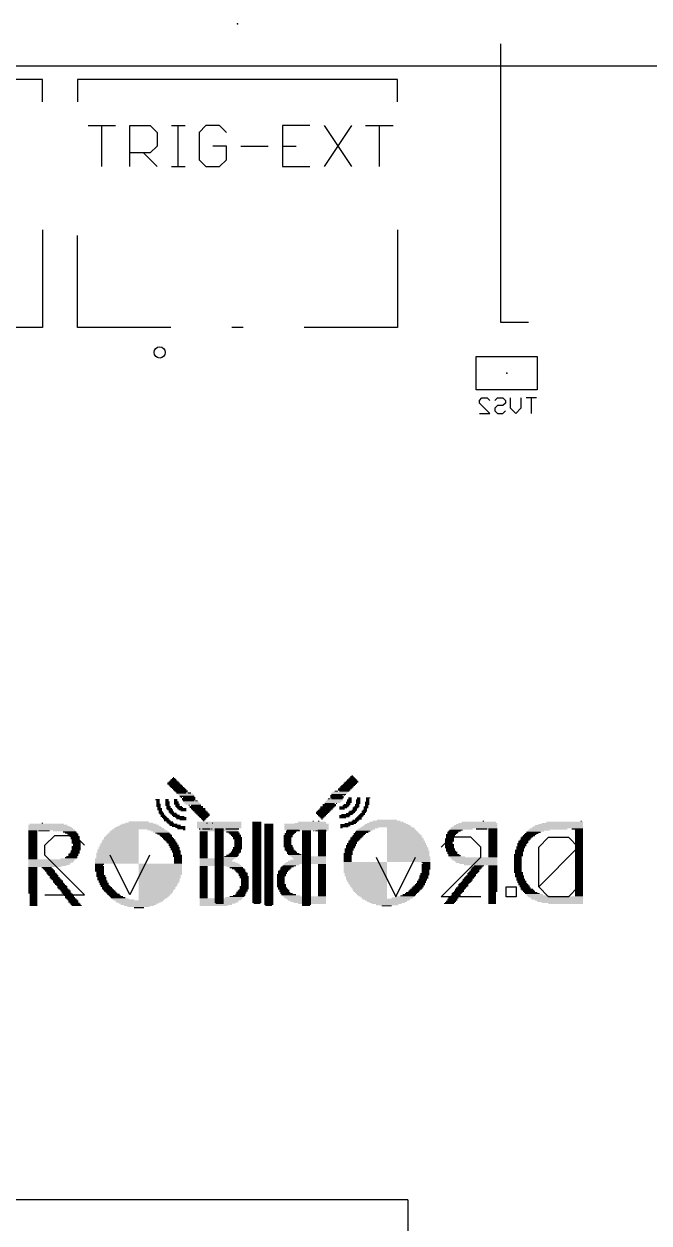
# Model space of a CAD drawing. Extents: x -57.1 to 14, y -1.3 to 47.3.
# Drawn here: x -24.51 to -13.27, y 23.66 to 45.2 of the extents above; entities that cross this region are included whole.
import ezdxf

# ---------------------------------------------------------------- set-up
doc = ezdxf.new("R2010")
doc.units = 0
for name, color, linetype in [('20', 7, 'CONTINUOUS'), ('21', 53, 'CONTINUOUS'), ('22', 53, 'CONTINUOUS'), ('24', 7, 'CONTINUOUS'), ('25', 253, 'CONTINUOUS'), ('26', 253, 'CONTINUOUS')]:
    doc.layers.add(name, color=color, linetype=linetype)

# ---------------------------------------------------------------- blocks, each defined once
blk = doc.blocks.new('RECT')
blk.add_solid([(-0.5, -0.5), (0.5, -0.5), (-0.5, 0.5), (0.5, 0.5)])

msp = doc.modelspace()

# ---------------------------------------------------------------- linework, layer by layer
at = {"layer": '20'}
msp.add_line((-57.15, 44.45), (13.97, 44.45), dxfattribs=at)
at = {"layer": '21'}
for p, q in [((13.96, 44.44), (-57.14, 44.44)), ((-17.61, 24.08), (-33.61, 24.08)), ((-17.61, 24.08), (-17.61, 4.08))]:
    msp.add_line(p, q, dxfattribs=at)
at = {"layer": '22'}
for p, q in [((-15.939, 44.845), (-15.939, 39.845)), ((-24.174, 44.2), (-36.174, 44.2)), ((-24.174, 43.8), (-24.174, 44.2)), ((-17.7934, 44.2), (-23.5434, 44.2)), ((-23.5434, 44.2), (-23.5434, 43.8)), ((-17.7934, 43.8), (-17.7934, 44.2)), ((-24.174, 41.5), (-24.174, 39.75)), ((-23.5434, 39.75), (-23.5434, 41.4)), ((-17.7934, 41.5), (-17.7934, 39.75)), ((-15.939, 39.845), (-15.439, 39.845)), ((-24.174, 39.75), (-28.974, 39.75)), ((-21.8684, 39.75), (-23.5434, 39.75)), ((-20.5684, 39.75), (-20.7684, 39.75)), ((-17.7934, 39.75), (-19.4684, 39.75)), ((-16.38, 38.63), (-16.38, 39.23)), ((-16.38, 39.23), (-15.28, 39.23)), ((-15.28, 39.23), (-15.28, 38.63)), ((-15.28, 38.63), (-16.38, 38.63))]:
    msp.add_line(p, q, dxfattribs=at)
msp.add_circle((-22.0684, 39.3), 0.1, dxfattribs=at)
at = {"layer": '24'}
for p in [(-20.6684, 45.2), (-15.83, 38.93)]:
    msp.add_point(p, dxfattribs=at)
at = {"layer": '25'}
for p, q in [((-23.3549, 43.3753), (-22.8634, 43.3753)), ((-23.1092, 42.6381), (-23.1092, 43.3753)), ((-22.6065, 42.6381), (-22.6065, 43.3753)), ((-22.6065, 43.3753), (-22.2379, 43.3753)), ((-22.2379, 43.3753), (-22.115, 43.2525)), ((-21.8581, 43.3753), (-21.6123, 43.3753)), ((-21.7352, 42.6381), (-21.7352, 43.3753)), ((-21.2363, 43.3753), (-21.3591, 43.2525)), ((-20.9905, 43.3753), (-21.2363, 43.3753)), ((-20.8676, 43.2525), (-20.9905, 43.3753)), ((-19.3708, 43.3753), (-19.8623, 43.3753)), ((-19.8623, 43.3753), (-19.8623, 42.6381)), ((-19.1139, 43.3753), (-18.6224, 42.6381)), ((-18.6224, 43.3753), (-19.1139, 42.6381)), ((-18.3655, 43.3753), (-17.874, 43.3753)), ((-18.1197, 42.6381), (-18.1197, 43.3753)), ((-22.115, 43.2525), (-22.115, 43.0067)), ((-21.3591, 43.2525), (-21.3591, 42.761)), ((-22.2379, 42.8838), (-22.6065, 42.8838)), ((-22.3607, 42.8838), (-22.115, 42.6381)), ((-22.115, 43.0067), (-22.2379, 42.8838)), ((-20.8676, 43.0067), (-21.1134, 43.0067)), ((-20.8676, 42.761), (-20.8676, 43.0067)), ((-20.6107, 43.0067), (-20.1192, 43.0067)), ((-19.8623, 43.0067), (-19.6166, 43.0067)), ((-21.3591, 42.761), (-21.2363, 42.6381)), ((-20.9905, 42.6381), (-20.8676, 42.761)), ((-21.8581, 42.6381), (-21.6123, 42.6381)), ((-21.2363, 42.6381), (-20.9905, 42.6381)), ((-19.8623, 42.6381), (-19.3708, 42.6381)), ((-16.8317, 30.5913), (-17.0096, 30.4134)), ((-16.4758, 30.5913), (-16.8317, 30.5913)), ((-16.2978, 30.4134), (-16.4758, 30.5913)), ((-15.2555, 30.4134), (-15.0776, 30.5913)), ((-15.0776, 30.5913), (-14.7217, 30.5913)), ((-14.7217, 30.5913), (-14.5437, 30.4134)), ((-16.2978, 30.2354), (-16.2978, 30.4134)), ((-15.2555, 29.7016), (-15.2555, 30.4134)), ((-15.2555, 29.7016), (-14.5437, 30.4134)), ((-14.5437, 30.4134), (-14.5437, 29.7016)), ((-18.179, 30.2354), (-17.8231, 29.5236)), ((-17.8231, 29.5236), (-17.4672, 30.2354)), ((-17.0096, 29.5236), (-16.2978, 30.2354)), ((-16.2978, 29.5236), (-17.0096, 29.5236)), ((-15.8402, 29.5236), (-15.8402, 29.7016)), ((-15.8402, 29.7016), (-15.6623, 29.7016)), ((-15.6623, 29.5236), (-15.8402, 29.5236)), ((-15.6623, 29.7016), (-15.6623, 29.5236)), ((-15.0776, 29.5236), (-15.2555, 29.7016)), ((-14.7217, 29.5236), (-15.0776, 29.5236)), ((-14.5437, 29.7016), (-14.7217, 29.5236))]:
    msp.add_line(p, q, dxfattribs=at)
at = {"layer": '26'}
for p, q in [((-16.3215, 38.4379), (-16.2749, 38.4845)), ((-16.3215, 38.3913), (-16.3215, 38.4379)), ((-16.135, 38.2049), (-16.3215, 38.3913)), ((-16.2749, 38.4845), (-16.1816, 38.4845)), ((-16.1816, 38.4845), (-16.135, 38.4379)), ((-16.0408, 38.4379), (-15.9942, 38.4845)), ((-15.9942, 38.3447), (-16.0408, 38.2981)), ((-15.9942, 38.4845), (-15.901, 38.4845)), ((-15.901, 38.3447), (-15.9942, 38.3447)), ((-15.901, 38.4845), (-15.8544, 38.4379)), ((-15.8544, 38.3913), (-15.901, 38.3447)), ((-15.8544, 38.4379), (-15.8544, 38.3913)), ((-15.7602, 38.2981), (-15.7602, 38.4845)), ((-15.5737, 38.4845), (-15.5737, 38.2981)), ((-15.2931, 38.4845), (-15.4795, 38.4845)), ((-15.3863, 38.2049), (-15.3863, 38.4845)), ((-16.3215, 38.2049), (-16.135, 38.2049)), ((-16.0408, 38.2981), (-16.0408, 38.2515)), ((-16.0408, 38.2515), (-15.9942, 38.2049)), ((-15.9942, 38.2049), (-15.901, 38.2049)), ((-15.901, 38.2049), (-15.8544, 38.2515)), ((-15.6669, 38.2049), (-15.7602, 38.2981)), ((-15.5737, 38.2981), (-15.6669, 38.2049)), ((-24.1302, 30.4474), (-23.9522, 30.6253)), ((-23.9522, 30.6253), (-23.5963, 30.6253)), ((-23.5963, 30.6253), (-23.4184, 30.4474)), ((-24.1302, 30.2694), (-24.1302, 30.4474)), ((-23.4184, 29.5576), (-24.1302, 30.2694)), ((-22.6049, 29.5576), (-22.9608, 30.2694)), ((-22.249, 30.2694), (-22.6049, 29.5576)), ((-24.1302, 29.5576), (-23.4184, 29.5576))]:
    msp.add_line(p, q, dxfattribs=at)

# ---------------------------------------------------------------- block references
at = {"layer": '25', "yscale": 0.02}
for p, xscale in [((-21.818, 31.666), 0.02), ((-21.818, 31.566), 0.22), ((-21.808, 31.546), 0.24), ((-21.818, 31.586), 0.18), ((-21.788, 31.526), 0.24), ((-21.818, 31.606), 0.14), ((-21.768, 31.506), 0.24), ((-21.818, 31.626), 0.1), ((-21.748, 31.486), 0.24), ((-21.818, 31.646), 0.06), ((-21.728, 31.466), 0.24), ((-21.708, 31.446), 0.24), ((-22.108, 31.266), 0.08), ((-22.098, 31.246), 0.06), ((-22.098, 31.226), 0.06), ((-21.938, 31.266), 0.06), ((-21.938, 31.246), 0.06), ((-21.928, 31.226), 0.08), ((-21.688, 31.426), 0.24), ((-21.778, 31.266), 0.06), ((-21.778, 31.246), 0.06), ((-21.768, 31.226), 0.08), ((-21.678, 31.406), 0.22), ((-21.678, 31.386), 0.18), ((-21.608, 31.366), 0.28), ((-21.588, 31.346), 0.28), ((-21.578, 31.326), 0.26), ((-21.678, 31.306), 0.02), ((-21.548, 31.286), 0.24), ((-21.548, 31.266), 0.24), ((-21.538, 31.306), 0.22), ((-21.548, 31.246), 0.2), ((-21.508, 31.226), 0.28), ((-21.538, 31.386), 0.06), ((-21.408, 31.246), 0.04), ((-22.098, 31.206), 0.06), ((-22.088, 31.186), 0.08), ((-22.088, 31.166), 0.08), ((-22.088, 31.146), 0.08), ((-22.078, 31.126), 0.06), ((-22.068, 31.106), 0.08), ((-22.068, 31.086), 0.08), ((-22.058, 31.066), 0.06), ((-22.048, 31.046), 0.08), ((-22.038, 31.026), 0.1), ((-22.028, 31.006), 0.08), ((-21.928, 31.206), 0.08), ((-21.928, 31.186), 0.08), ((-21.928, 31.166), 0.08), ((-21.908, 31.146), 0.08), ((-21.908, 31.126), 0.08), ((-21.898, 31.106), 0.1), ((-21.878, 31.086), 0.1), ((-21.868, 31.066), 0.08), ((-21.858, 31.046), 0.1), ((-21.828, 31.026), 0.12), ((-21.808, 31.006), 0.12), ((-21.768, 31.206), 0.08), ((-21.758, 31.186), 0.1), ((-21.748, 31.166), 0.08), ((-21.728, 31.146), 0.12), ((-21.708, 31.126), 0.12), ((-21.668, 31.106), 0.16), ((-21.658, 31.086), 0.14), ((-21.638, 31.066), 0.1), ((-21.488, 31.206), 0.28), ((-21.468, 31.186), 0.28), ((-21.538, 31.166), 0.02), ((-21.408, 31.146), 0.24), ((-21.408, 31.126), 0.24), ((-21.418, 31.166), 0.18), ((-21.378, 31.106), 0.26), ((-21.368, 31.086), 0.24), ((-21.348, 31.066), 0.24), ((-21.328, 31.046), 0.24), ((-21.308, 31.026), 0.24), ((-21.288, 31.006), 0.24), ((-24.078, 30.806), 0.7), ((-24.098, 30.826), 0.62), ((-24.178, 30.846), 0.02), ((-22.438, 30.806), 0.7), ((-22.438, 30.826), 0.62), ((-22.438, 30.846), 0.5), ((-22.448, 30.866), 0.36), ((-22.008, 30.986), 0.08), ((-21.998, 30.966), 0.1), ((-21.978, 30.946), 0.1), ((-21.958, 30.926), 0.1), ((-21.938, 30.906), 0.1), ((-21.928, 30.886), 0.12), ((-21.888, 30.866), 0.12), ((-21.868, 30.846), 0.12), ((-21.828, 30.826), 0.16), ((-21.788, 30.806), 0.2), ((-21.778, 30.986), 0.14), ((-21.728, 30.966), 0.2), ((-21.688, 30.946), 0.2), ((-21.678, 30.926), 0.18), ((-21.648, 30.906), 0.12), ((-21.278, 30.986), 0.22), ((-21.278, 30.966), 0.18), ((-21.278, 30.946), 0.14), ((-21.098, 30.826), 0.5), ((-21.068, 30.806), 0.56), ((-21.278, 30.926), 0.1), ((-21.278, 30.906), 0.06), ((-21.278, 30.886), 0.02), ((-21.218, 30.846), 0.02), ((-21.118, 30.846), 0.02), ((-20.108, 30.826), 0.16), ((-20.108, 30.806), 0.16), ((-19.428, 30.826), 0.8), ((-19.428, 30.806), 0.8), ((-24.058, 30.786), 0.74), ((-24.038, 30.766), 0.78), ((-24.028, 30.746), 0.8), ((-24.008, 30.726), 0.84), ((-24.348, 30.706), 0.16), ((-24.348, 30.686), 0.16), ((-24.348, 30.666), 0.16), ((-24.348, 30.646), 0.16), ((-24.348, 30.626), 0.16), ((-24.348, 30.606), 0.16), ((-24.348, 30.586), 0.16), ((-24.148, 30.706), 0.2), ((-23.788, 30.706), 0.4), ((-23.688, 30.686), 0.24), ((-23.658, 30.666), 0.22), ((-23.628, 30.646), 0.2), ((-23.618, 30.626), 0.18), ((-23.598, 30.606), 0.18), ((-23.588, 30.586), 0.16), ((-22.758, 30.586), 0.62), ((-22.748, 30.606), 0.6), ((-22.738, 30.626), 0.58), ((-22.728, 30.646), 0.56), ((-22.718, 30.666), 0.54), ((-22.708, 30.686), 0.52), ((-22.698, 30.706), 0.5), ((-22.688, 30.726), 0.48), ((-22.438, 30.746), 0.9), ((-22.448, 30.766), 0.84), ((-22.438, 30.786), 0.78), ((-22.128, 30.726), 0.32), ((-22.078, 30.706), 0.3), ((-22.048, 30.686), 0.28), ((-22.018, 30.666), 0.26), ((-21.988, 30.646), 0.24), ((-21.958, 30.626), 0.22), ((-21.948, 30.606), 0.2), ((-21.928, 30.586), 0.2), ((-21.728, 30.786), 0.24), ((-21.698, 30.766), 0.18), ((-21.678, 30.746), 0.14), ((-21.628, 30.726), 0.04), ((-21.048, 30.786), 0.6), ((-21.028, 30.766), 0.64), ((-21.018, 30.746), 0.66), ((-21.008, 30.726), 0.68), ((-21.008, 30.706), 0.68), ((-21.278, 30.686), 0.14), ((-21.278, 30.666), 0.14), ((-21.278, 30.646), 0.14), ((-21.278, 30.626), 0.14), ((-21.278, 30.606), 0.14), ((-21.278, 30.586), 0.14), ((-20.758, 30.686), 0.22), ((-20.728, 30.666), 0.2), ((-20.718, 30.646), 0.18), ((-20.698, 30.626), 0.18), ((-20.688, 30.606), 0.16), ((-20.668, 30.586), 0.16), ((-20.108, 30.786), 0.16), ((-20.108, 30.766), 0.16), ((-20.108, 30.746), 0.16), ((-20.108, 30.726), 0.16), ((-20.108, 30.706), 0.16), ((-20.108, 30.686), 0.16), ((-20.108, 30.666), 0.16), ((-20.108, 30.646), 0.16), ((-20.108, 30.626), 0.16), ((-20.108, 30.606), 0.16), ((-20.108, 30.586), 0.16), ((-19.428, 30.786), 0.8), ((-19.428, 30.766), 0.8), ((-19.428, 30.746), 0.8), ((-19.428, 30.726), 0.8), ((-19.668, 30.706), 0.24), ((-19.428, 30.706), 0.16), ((-19.428, 30.686), 0.16), ((-19.428, 30.666), 0.16), ((-19.428, 30.646), 0.16), ((-19.428, 30.626), 0.16), ((-19.428, 30.606), 0.16), ((-19.428, 30.586), 0.16), ((-19.298, 30.706), 0.02), ((-19.198, 30.706), 0.14), ((-19.078, 30.706), 0.02), ((-24.348, 30.566), 0.16), ((-24.348, 30.546), 0.16), ((-24.348, 30.526), 0.16), ((-24.348, 30.506), 0.16), ((-24.348, 30.486), 0.16), ((-24.348, 30.466), 0.16), ((-24.348, 30.446), 0.16), ((-24.348, 30.426), 0.16), ((-24.348, 30.406), 0.16), ((-24.348, 30.386), 0.16), ((-24.348, 30.366), 0.16), ((-23.588, 30.566), 0.16), ((-23.578, 30.546), 0.14), ((-23.568, 30.526), 0.16), ((-23.568, 30.506), 0.16), ((-23.568, 30.486), 0.16), ((-23.568, 30.426), 0.16), ((-23.568, 30.406), 0.16), ((-23.568, 30.386), 0.16), ((-23.568, 30.366), 0.16), ((-23.558, 30.466), 0.14), ((-23.558, 30.446), 0.14), ((-22.818, 30.366), 0.74), ((-22.808, 30.406), 0.72), ((-22.808, 30.386), 0.72), ((-22.798, 30.446), 0.7), ((-22.798, 30.426), 0.7), ((-22.788, 30.486), 0.68), ((-22.788, 30.466), 0.68), ((-22.778, 30.526), 0.66), ((-22.778, 30.506), 0.66), ((-22.768, 30.546), 0.64), ((-22.758, 30.566), 0.62), ((-21.908, 30.566), 0.2), ((-21.888, 30.546), 0.2), ((-21.878, 30.526), 0.18), ((-21.858, 30.506), 0.18), ((-21.838, 30.486), 0.18), ((-21.828, 30.466), 0.16), ((-21.818, 30.446), 0.18), ((-21.808, 30.426), 0.16), ((-21.798, 30.406), 0.18), ((-21.788, 30.386), 0.16), ((-21.788, 30.366), 0.16), ((-21.278, 30.566), 0.14), ((-21.278, 30.546), 0.14), ((-21.278, 30.526), 0.14), ((-21.278, 30.506), 0.14), ((-21.278, 30.486), 0.14), ((-21.278, 30.466), 0.14), ((-21.278, 30.446), 0.14), ((-21.278, 30.426), 0.14), ((-21.278, 30.406), 0.14), ((-21.278, 30.386), 0.14), ((-21.278, 30.366), 0.14), ((-20.688, 30.366), 0.16), ((-20.668, 30.566), 0.16), ((-20.668, 30.406), 0.16), ((-20.668, 30.386), 0.16), ((-20.658, 30.546), 0.14), ((-20.658, 30.526), 0.14), ((-20.658, 30.506), 0.14), ((-20.658, 30.486), 0.14), ((-20.658, 30.466), 0.14), ((-20.658, 30.446), 0.14), ((-20.658, 30.426), 0.14), ((-20.108, 30.566), 0.16), ((-20.108, 30.546), 0.16), ((-20.108, 30.526), 0.16), ((-20.108, 30.506), 0.16), ((-20.108, 30.486), 0.16), ((-20.108, 30.466), 0.16), ((-20.108, 30.446), 0.16), ((-20.108, 30.426), 0.16), ((-20.108, 30.406), 0.16), ((-20.108, 30.386), 0.16), ((-20.108, 30.366), 0.16), ((-19.428, 30.566), 0.16), ((-19.428, 30.546), 0.16), ((-19.428, 30.526), 0.16), ((-19.428, 30.506), 0.16), ((-19.428, 30.486), 0.16), ((-19.428, 30.466), 0.16), ((-19.428, 30.446), 0.16), ((-19.428, 30.426), 0.16), ((-19.428, 30.406), 0.16), ((-19.428, 30.386), 0.16), ((-19.428, 30.366), 0.16), ((-24.348, 30.346), 0.16), ((-24.348, 30.326), 0.16), ((-24.348, 30.306), 0.16), ((-24.348, 30.286), 0.16), ((-24.348, 30.266), 0.16), ((-24.348, 30.246), 0.16), ((-24.348, 30.226), 0.16), ((-24.348, 30.206), 0.16), ((-24.008, 30.186), 0.84), ((-24.018, 30.166), 0.82), ((-24.028, 30.146), 0.8), ((-23.708, 30.206), 0.28), ((-23.658, 30.226), 0.22), ((-23.648, 30.246), 0.2), ((-23.618, 30.286), 0.18), ((-23.618, 30.266), 0.18), ((-23.598, 30.306), 0.18), ((-23.588, 30.346), 0.16), ((-23.588, 30.326), 0.16), ((-22.838, 30.206), 0.78), ((-22.838, 30.186), 0.78), ((-22.838, 30.166), 0.78), ((-22.838, 30.146), 0.78), ((-22.828, 30.306), 0.76), ((-22.828, 30.286), 0.76), ((-22.828, 30.266), 0.76), ((-22.828, 30.246), 0.76), ((-22.828, 30.226), 0.76), ((-22.818, 30.346), 0.74), ((-22.818, 30.326), 0.74), ((-21.768, 30.346), 0.16), ((-21.768, 30.326), 0.16), ((-21.758, 30.306), 0.14), ((-21.758, 30.286), 0.14), ((-21.748, 30.266), 0.16), ((-21.748, 30.246), 0.16), ((-21.738, 30.226), 0.14), ((-21.738, 30.206), 0.14), ((-21.738, 30.186), 0.14), ((-21.738, 30.166), 0.14), ((-21.738, 30.146), 0.14), ((-21.278, 30.346), 0.14), ((-21.278, 30.326), 0.14), ((-21.278, 30.306), 0.14), ((-21.278, 30.286), 0.14), ((-21.278, 30.266), 0.14), ((-21.278, 30.246), 0.14), ((-21.278, 30.226), 0.14), ((-21.038, 30.206), 0.62), ((-21.048, 30.186), 0.6), ((-21.058, 30.166), 0.58), ((-21.028, 30.146), 0.64), ((-20.868, 30.226), 0.36), ((-20.788, 30.246), 0.24), ((-20.758, 30.266), 0.22), ((-20.738, 30.286), 0.18), ((-20.718, 30.306), 0.18), ((-20.698, 30.326), 0.18), ((-20.688, 30.346), 0.16), ((-20.108, 30.346), 0.16), ((-20.108, 30.326), 0.16), ((-20.108, 30.306), 0.16), ((-20.108, 30.286), 0.16), ((-20.108, 30.266), 0.16), ((-20.108, 30.246), 0.16), ((-20.108, 30.226), 0.16), ((-20.108, 30.206), 0.16), ((-20.108, 30.186), 0.16), ((-20.108, 30.166), 0.16), ((-20.108, 30.146), 0.16), ((-19.428, 30.346), 0.16), ((-19.428, 30.326), 0.16), ((-19.428, 30.306), 0.16), ((-19.428, 30.286), 0.16), ((-19.428, 30.266), 0.16), ((-19.428, 30.246), 0.16), ((-19.428, 30.226), 0.16), ((-19.428, 30.206), 0.16), ((-19.428, 30.186), 0.16), ((-19.428, 30.166), 0.16), ((-19.428, 30.146), 0.16), ((-24.048, 30.126), 0.76), ((-24.058, 30.106), 0.74), ((-24.088, 30.086), 0.68), ((-24.128, 30.066), 0.6), ((-24.348, 30.046), 0.16), ((-24.348, 30.026), 0.16), ((-24.348, 30.006), 0.16), ((-24.348, 29.986), 0.16), ((-24.348, 29.966), 0.16), ((-24.348, 29.946), 0.16), ((-24.098, 30.046), 0.18), ((-24.078, 30.026), 0.18), ((-24.058, 30.006), 0.18), ((-24.038, 29.986), 0.18), ((-24.028, 29.966), 0.16), ((-24.018, 29.946), 0.18), ((-22.838, 30.126), 0.78), ((-23.148, 30.106), 0.16), ((-23.158, 30.086), 0.14), ((-23.148, 30.066), 0.16), ((-23.148, 30.046), 0.16), ((-23.148, 30.026), 0.16), ((-23.148, 30.006), 0.16), ((-23.148, 29.986), 0.16), ((-23.138, 29.966), 0.14), ((-23.138, 29.946), 0.14), ((-22.058, 30.106), 0.78), ((-22.058, 30.086), 0.78), ((-22.058, 30.066), 0.78), ((-22.058, 30.046), 0.78), ((-22.058, 30.026), 0.78), ((-22.058, 30.006), 0.78), ((-22.058, 29.986), 0.78), ((-22.058, 29.966), 0.78), ((-22.058, 29.946), 0.78), ((-21.738, 30.126), 0.14), ((-21.008, 30.126), 0.68), ((-20.988, 30.106), 0.72), ((-20.978, 30.086), 0.74), ((-21.278, 30.066), 0.14), ((-21.278, 30.046), 0.14), ((-21.278, 30.026), 0.14), ((-21.278, 30.006), 0.14), ((-21.278, 29.986), 0.14), ((-21.278, 29.966), 0.14), ((-21.278, 29.946), 0.14), ((-20.728, 30.066), 0.28), ((-20.688, 30.046), 0.24), ((-20.658, 30.026), 0.22), ((-20.628, 30.006), 0.2), ((-20.618, 29.986), 0.18), ((-20.598, 29.966), 0.18), ((-20.578, 29.946), 0.18), ((-20.108, 30.126), 0.16), ((-20.108, 30.106), 0.16), ((-20.108, 30.086), 0.16), ((-20.108, 30.066), 0.16), ((-20.108, 30.046), 0.16), ((-20.108, 30.026), 0.16), ((-20.108, 30.006), 0.16), ((-20.108, 29.986), 0.16), ((-20.108, 29.966), 0.16), ((-20.108, 29.946), 0.16), ((-19.428, 30.126), 0.16), ((-19.428, 30.106), 0.16), ((-19.428, 30.086), 0.16), ((-19.428, 30.066), 0.16), ((-19.428, 30.046), 0.16), ((-19.428, 30.026), 0.16), ((-19.428, 30.006), 0.16), ((-19.428, 29.986), 0.16), ((-19.428, 29.966), 0.16), ((-19.428, 29.946), 0.16), ((-24.348, 29.926), 0.16), ((-24.348, 29.906), 0.16), ((-24.348, 29.886), 0.16), ((-24.348, 29.866), 0.16), ((-24.348, 29.846), 0.16), ((-24.348, 29.826), 0.16), ((-24.348, 29.806), 0.16), ((-24.348, 29.786), 0.16), ((-24.348, 29.766), 0.16), ((-24.348, 29.746), 0.16), ((-24.348, 29.726), 0.16), ((-23.998, 29.926), 0.18), ((-23.978, 29.906), 0.18), ((-23.968, 29.886), 0.16), ((-23.958, 29.866), 0.18), ((-23.938, 29.846), 0.18), ((-23.918, 29.826), 0.18), ((-23.898, 29.806), 0.18), ((-23.898, 29.786), 0.18), ((-23.878, 29.766), 0.18), ((-23.858, 29.746), 0.18), ((-23.838, 29.726), 0.18), ((-23.138, 29.926), 0.14), ((-23.128, 29.906), 0.16), ((-23.128, 29.886), 0.16), ((-23.108, 29.866), 0.16), ((-23.108, 29.846), 0.16), ((-23.108, 29.826), 0.16), ((-23.088, 29.806), 0.16), ((-23.088, 29.786), 0.16), ((-23.068, 29.766), 0.16), ((-23.068, 29.746), 0.16), ((-23.048, 29.726), 0.16), ((-22.058, 29.926), 0.78), ((-22.068, 29.906), 0.76), ((-22.068, 29.886), 0.76), ((-22.068, 29.866), 0.76), ((-22.078, 29.846), 0.74), ((-22.078, 29.826), 0.74), ((-22.078, 29.806), 0.74), ((-22.088, 29.786), 0.72), ((-22.088, 29.766), 0.72), ((-22.098, 29.746), 0.7), ((-22.098, 29.726), 0.7), ((-21.278, 29.926), 0.14), ((-21.278, 29.906), 0.14), ((-21.278, 29.886), 0.14), ((-21.278, 29.866), 0.14), ((-21.278, 29.846), 0.14), ((-21.278, 29.826), 0.14), ((-21.278, 29.806), 0.14), ((-21.278, 29.786), 0.14), ((-21.278, 29.766), 0.14), ((-21.278, 29.746), 0.14), ((-21.278, 29.726), 0.14), ((-20.568, 29.926), 0.16), ((-20.568, 29.906), 0.16), ((-20.548, 29.886), 0.16), ((-20.548, 29.866), 0.16), ((-20.538, 29.846), 0.14), ((-20.538, 29.826), 0.14), ((-20.538, 29.806), 0.14), ((-20.538, 29.786), 0.14), ((-20.538, 29.766), 0.14), ((-20.538, 29.746), 0.14), ((-20.538, 29.726), 0.14), ((-20.108, 29.926), 0.16), ((-20.108, 29.906), 0.16), ((-20.108, 29.886), 0.16), ((-20.108, 29.866), 0.16), ((-20.108, 29.846), 0.16), ((-20.108, 29.826), 0.16), ((-20.108, 29.806), 0.16), ((-20.108, 29.786), 0.16), ((-20.108, 29.766), 0.16), ((-20.108, 29.746), 0.16), ((-20.108, 29.726), 0.16), ((-19.428, 29.926), 0.16), ((-19.428, 29.906), 0.16), ((-19.428, 29.886), 0.16), ((-19.428, 29.866), 0.16), ((-19.428, 29.846), 0.16), ((-19.428, 29.826), 0.16), ((-19.428, 29.806), 0.16), ((-19.428, 29.786), 0.16), ((-19.428, 29.766), 0.16), ((-19.428, 29.746), 0.16), ((-19.428, 29.726), 0.16), ((-24.348, 29.706), 0.16), ((-24.348, 29.686), 0.16), ((-24.348, 29.666), 0.16), ((-24.348, 29.646), 0.16), ((-24.348, 29.626), 0.16), ((-24.348, 29.606), 0.16), ((-24.348, 29.586), 0.16), ((-24.338, 29.566), 0.14), ((-24.338, 29.546), 0.14), ((-24.338, 29.526), 0.14), ((-24.338, 29.506), 0.14), ((-23.818, 29.706), 0.18), ((-23.818, 29.686), 0.18), ((-23.798, 29.666), 0.18), ((-23.778, 29.646), 0.18), ((-23.758, 29.626), 0.18), ((-23.748, 29.606), 0.16), ((-23.738, 29.586), 0.18), ((-23.718, 29.566), 0.18), ((-23.698, 29.546), 0.18), ((-23.688, 29.526), 0.16), ((-23.678, 29.506), 0.18), ((-23.038, 29.706), 0.18), ((-23.018, 29.686), 0.18), ((-23.008, 29.666), 0.2), ((-22.988, 29.646), 0.2), ((-22.968, 29.626), 0.2), ((-22.948, 29.606), 0.2), ((-22.928, 29.586), 0.2), ((-22.898, 29.566), 0.22), ((-22.878, 29.546), 0.22), ((-22.848, 29.526), 0.24), ((-22.818, 29.506), 0.26), ((-22.108, 29.706), 0.68), ((-22.118, 29.686), 0.66), ((-22.118, 29.666), 0.66), ((-22.128, 29.646), 0.64), ((-22.138, 29.626), 0.62), ((-22.138, 29.606), 0.62), ((-22.148, 29.586), 0.6), ((-22.158, 29.566), 0.58), ((-22.168, 29.546), 0.56), ((-22.178, 29.526), 0.54), ((-22.188, 29.506), 0.52), ((-21.278, 29.706), 0.14), ((-21.278, 29.686), 0.14), ((-21.278, 29.666), 0.14), ((-21.278, 29.646), 0.14), ((-21.278, 29.626), 0.14), ((-21.278, 29.606), 0.14), ((-21.278, 29.586), 0.14), ((-21.278, 29.566), 0.14), ((-21.278, 29.546), 0.14), ((-21.278, 29.526), 0.14), ((-21.278, 29.506), 0.14), ((-20.728, 29.506), 0.32), ((-20.678, 29.526), 0.26), ((-20.638, 29.546), 0.22), ((-20.618, 29.566), 0.18), ((-20.598, 29.606), 0.18), ((-20.598, 29.586), 0.18), ((-20.578, 29.626), 0.18), ((-20.568, 29.646), 0.16), ((-20.548, 29.706), 0.16), ((-20.548, 29.686), 0.16), ((-20.548, 29.666), 0.16), ((-20.108, 29.706), 0.16), ((-20.108, 29.686), 0.16), ((-20.108, 29.666), 0.16), ((-20.108, 29.646), 0.16), ((-20.108, 29.626), 0.16), ((-20.108, 29.606), 0.16), ((-20.108, 29.586), 0.16), ((-20.108, 29.566), 0.16), ((-20.108, 29.546), 0.16), ((-20.108, 29.526), 0.16), ((-20.108, 29.506), 0.16), ((-19.428, 29.706), 0.16), ((-19.428, 29.686), 0.16), ((-19.428, 29.666), 0.16), ((-19.428, 29.646), 0.16), ((-19.428, 29.626), 0.16), ((-19.428, 29.606), 0.16), ((-19.428, 29.586), 0.16), ((-19.428, 29.566), 0.16), ((-19.428, 29.546), 0.16), ((-19.428, 29.526), 0.16), ((-19.428, 29.506), 0.16), ((-24.338, 29.486), 0.14), ((-24.338, 29.466), 0.14), ((-24.338, 29.446), 0.14), ((-24.338, 29.426), 0.14), ((-24.338, 29.406), 0.14), ((-24.338, 29.386), 0.14), ((-24.338, 29.366), 0.14), ((-23.658, 29.486), 0.18), ((-23.638, 29.466), 0.18), ((-23.618, 29.446), 0.18), ((-23.618, 29.426), 0.18), ((-23.598, 29.406), 0.18), ((-23.578, 29.386), 0.18), ((-23.558, 29.366), 0.18), ((-22.778, 29.486), 0.3), ((-22.718, 29.466), 0.38), ((-22.438, 29.446), 0.86), ((-22.448, 29.426), 0.8), ((-22.448, 29.406), 0.72), ((-22.448, 29.386), 0.64), ((-22.438, 29.366), 0.54), ((-22.448, 29.346), 0.4), ((-22.438, 29.326), 0.18), ((-22.208, 29.486), 0.48), ((-22.218, 29.466), 0.46), ((-20.968, 29.486), 0.76), ((-20.978, 29.466), 0.74), ((-20.998, 29.446), 0.7), ((-21.008, 29.426), 0.68), ((-21.028, 29.406), 0.64), ((-21.058, 29.386), 0.58), ((-21.098, 29.366), 0.5), ((-20.108, 29.486), 0.16), ((-20.108, 29.466), 0.16), ((-20.108, 29.446), 0.16), ((-20.108, 29.426), 0.16), ((-20.108, 29.406), 0.16), ((-20.108, 29.386), 0.16), ((-20.108, 29.366), 0.12), ((-19.428, 29.486), 0.16), ((-19.428, 29.466), 0.16), ((-19.428, 29.446), 0.16), ((-19.428, 29.426), 0.16), ((-19.428, 29.406), 0.16), ((-19.428, 29.386), 0.16), ((-19.438, 29.366), 0.14)]:
    msp.add_blockref('RECT', p, dxfattribs=dict(at, xscale=xscale))
at = {"layer": '26', "yscale": 0.02, "rotation": 180}
for p, xscale in [((-18.61, 31.66), 0.1), ((-18.61, 31.68), 0.06), ((-18.61, 31.7), 0.02), ((-18.74, 31.46), 0.24), ((-18.75, 31.44), 0.22), ((-18.72, 31.48), 0.24), ((-18.7, 31.5), 0.24), ((-18.68, 31.52), 0.24), ((-18.66, 31.54), 0.24), ((-18.64, 31.56), 0.24), ((-18.62, 31.58), 0.24), ((-18.61, 31.6), 0.22), ((-18.61, 31.62), 0.18), ((-18.61, 31.64), 0.14), ((-18.96, 31.22), 0.28), ((-18.94, 31.24), 0.28), ((-18.92, 31.26), 0.28), ((-19.02, 31.28), 0.04), ((-18.89, 31.34), 0.22), ((-18.88, 31.32), 0.24), ((-18.88, 31.3), 0.24), ((-18.84, 31.38), 0.28), ((-18.85, 31.36), 0.26), ((-18.88, 31.28), 0.2), ((-18.82, 31.4), 0.28), ((-18.89, 31.42), 0.06), ((-18.75, 31.42), 0.18), ((-18.75, 31.34), 0.02), ((-18.67, 31.22), 0.1), ((-18.66, 31.26), 0.08), ((-18.66, 31.24), 0.08), ((-18.65, 31.3), 0.06), ((-18.65, 31.28), 0.06), ((-18.5, 31.26), 0.08), ((-18.5, 31.24), 0.08), ((-18.5, 31.22), 0.08), ((-18.49, 31.3), 0.06), ((-18.49, 31.28), 0.06), ((-18.34, 31.22), 0.08), ((-18.32, 31.3), 0.08), ((-18.33, 31.28), 0.06), ((-18.33, 31.26), 0.06), ((-18.33, 31.24), 0.06), ((-19.14, 31.04), 0.24), ((-19.15, 31.02), 0.22), ((-19.12, 31.06), 0.24), ((-19.1, 31.08), 0.24), ((-19.08, 31.1), 0.24), ((-19.05, 31.14), 0.26), ((-19.06, 31.12), 0.24), ((-19.02, 31.18), 0.24), ((-19.02, 31.16), 0.24), ((-19.01, 31.2), 0.18), ((-18.89, 31.2), 0.02), ((-18.76, 31.14), 0.16), ((-18.77, 31.12), 0.14), ((-18.79, 31.1), 0.1), ((-18.72, 31.16), 0.12), ((-18.7, 31.18), 0.12), ((-18.68, 31.2), 0.08), ((-18.65, 31.02), 0.14), ((-18.62, 31.04), 0.12), ((-18.6, 31.06), 0.12), ((-18.57, 31.08), 0.1), ((-18.55, 31.12), 0.1), ((-18.56, 31.1), 0.08), ((-18.53, 31.14), 0.1), ((-18.52, 31.18), 0.08), ((-18.52, 31.16), 0.08), ((-18.5, 31.2), 0.08), ((-18.42, 31.02), 0.08), ((-18.39, 31.06), 0.1), ((-18.4, 31.04), 0.08), ((-18.38, 31.08), 0.08), ((-18.36, 31.14), 0.08), ((-18.36, 31.12), 0.08), ((-18.37, 31.1), 0.06), ((-18.34, 31.2), 0.08), ((-18.34, 31.18), 0.08), ((-18.35, 31.16), 0.06), ((-21, 30.86), 0.8), ((-21, 30.84), 0.8), ((-21, 30.82), 0.8), ((-21, 30.8), 0.8), ((-20.32, 30.86), 0.16), ((-20.32, 30.84), 0.16), ((-20.32, 30.82), 0.16), ((-20.32, 30.8), 0.16), ((-19.4, 30.8), 0.64), ((-19.38, 30.82), 0.6), ((-19.36, 30.84), 0.56), ((-19.33, 30.86), 0.5), ((-19.31, 30.88), 0.02), ((-19.15, 31), 0.18), ((-19.15, 30.98), 0.14), ((-19.21, 30.88), 0.02), ((-19.15, 30.96), 0.1), ((-19.15, 30.94), 0.06), ((-19.15, 30.92), 0.02), ((-18.74, 30.98), 0.2), ((-18.75, 30.96), 0.18), ((-18.78, 30.94), 0.12), ((-18.7, 30.82), 0.24), ((-18.73, 30.8), 0.18), ((-18.7, 31), 0.2), ((-18.64, 30.84), 0.2), ((-18.6, 30.86), 0.16), ((-18.56, 30.88), 0.12), ((-18.54, 30.9), 0.12), ((-18.5, 30.92), 0.12), ((-18.49, 30.94), 0.1), ((-18.47, 30.96), 0.1), ((-18.45, 30.98), 0.1), ((-18.43, 31), 0.1), ((-17.98, 30.8), 0.84), ((-17.99, 30.82), 0.78), ((-17.99, 30.84), 0.7), ((-17.99, 30.86), 0.62), ((-17.99, 30.88), 0.5), ((-17.98, 30.9), 0.36), ((-16.39, 30.8), 0.78), ((-16.37, 30.82), 0.74), ((-16.35, 30.84), 0.7), ((-16.33, 30.86), 0.62), ((-16.25, 30.88), 0.02), ((-14.89, 30.8), 0.86), ((-14.86, 30.82), 0.8), ((-14.83, 30.84), 0.74), ((-14.79, 30.86), 0.66), ((-14.49, 30.88), 0.02), ((-21, 30.78), 0.8), ((-21, 30.76), 0.8), ((-21.35, 30.74), 0.02), ((-21.23, 30.74), 0.14), ((-21.13, 30.74), 0.02), ((-21, 30.74), 0.16), ((-21, 30.72), 0.16), ((-21, 30.7), 0.16), ((-21, 30.68), 0.16), ((-21, 30.66), 0.16), ((-21, 30.64), 0.16), ((-21, 30.62), 0.16), ((-21, 30.6), 0.16), ((-21, 30.58), 0.16), ((-20.76, 30.74), 0.24), ((-20.32, 30.78), 0.16), ((-20.32, 30.76), 0.16), ((-20.32, 30.74), 0.16), ((-20.32, 30.72), 0.16), ((-20.32, 30.7), 0.16), ((-20.32, 30.68), 0.16), ((-20.32, 30.66), 0.16), ((-20.32, 30.64), 0.16), ((-20.32, 30.62), 0.16), ((-20.32, 30.6), 0.16), ((-20.32, 30.58), 0.16), ((-19.76, 30.62), 0.16), ((-19.76, 30.6), 0.16), ((-19.77, 30.58), 0.14), ((-19.73, 30.66), 0.18), ((-19.74, 30.64), 0.16), ((-19.7, 30.7), 0.2), ((-19.71, 30.68), 0.18), ((-19.67, 30.72), 0.22), ((-19.42, 30.76), 0.68), ((-19.42, 30.74), 0.68), ((-19.41, 30.78), 0.66), ((-19.15, 30.72), 0.14), ((-19.15, 30.7), 0.14), ((-19.15, 30.68), 0.14), ((-19.15, 30.66), 0.14), ((-19.15, 30.64), 0.14), ((-19.15, 30.62), 0.14), ((-19.15, 30.6), 0.14), ((-19.15, 30.58), 0.14), ((-18.75, 30.78), 0.14), ((-18.8, 30.76), 0.04), ((-18.54, 30.58), 0.2), ((-18.52, 30.6), 0.2), ((-18.5, 30.62), 0.2), ((-18.47, 30.66), 0.22), ((-18.48, 30.64), 0.2), ((-18.44, 30.68), 0.24), ((-18.41, 30.7), 0.26), ((-18.38, 30.72), 0.28), ((-18.35, 30.74), 0.3), ((-18.3, 30.76), 0.32), ((-17.99, 30.78), 0.9), ((-17.74, 30.76), 0.48), ((-17.73, 30.74), 0.5), ((-17.72, 30.72), 0.52), ((-17.71, 30.7), 0.54), ((-17.7, 30.68), 0.56), ((-17.69, 30.66), 0.58), ((-17.68, 30.64), 0.6), ((-17.67, 30.62), 0.62), ((-17.67, 30.6), 0.62), ((-17.66, 30.58), 0.64), ((-16.83, 30.64), 0.18), ((-16.84, 30.62), 0.16), ((-16.84, 30.6), 0.16), ((-16.85, 30.58), 0.14), ((-16.8, 30.68), 0.2), ((-16.81, 30.66), 0.18), ((-16.77, 30.7), 0.22), ((-16.74, 30.72), 0.24), ((-16.42, 30.76), 0.84), ((-16.64, 30.74), 0.4), ((-16.4, 30.78), 0.8), ((-16.28, 30.74), 0.2), ((-16.08, 30.74), 0.16), ((-16.08, 30.72), 0.16), ((-16.08, 30.7), 0.16), ((-16.08, 30.68), 0.16), ((-16.08, 30.66), 0.16), ((-16.08, 30.64), 0.16), ((-16.08, 30.62), 0.16), ((-16.08, 30.6), 0.16), ((-16.08, 30.58), 0.16), ((-15.48, 30.58), 0.2), ((-15.46, 30.6), 0.2), ((-15.43, 30.62), 0.22), ((-15.41, 30.64), 0.22), ((-15.38, 30.66), 0.24), ((-15.35, 30.68), 0.26), ((-15.31, 30.7), 0.3), ((-15.25, 30.72), 0.38), ((-15.08, 30.74), 0.68), ((-14.92, 30.76), 0.92), ((-14.91, 30.78), 0.9), ((-14.56, 30.74), 0.2), ((-14.53, 30.72), 0.14), ((-14.53, 30.7), 0.14), ((-14.53, 30.68), 0.14), ((-14.53, 30.66), 0.14), ((-14.53, 30.64), 0.14), ((-14.53, 30.62), 0.14), ((-14.53, 30.6), 0.14), ((-14.53, 30.58), 0.14), ((-21, 30.56), 0.16), ((-21, 30.54), 0.16), ((-21, 30.52), 0.16), ((-21, 30.5), 0.16), ((-21, 30.48), 0.16), ((-21, 30.46), 0.16), ((-21, 30.44), 0.16), ((-21, 30.42), 0.16), ((-21, 30.4), 0.16), ((-21, 30.38), 0.16), ((-21, 30.36), 0.16), ((-20.32, 30.56), 0.16), ((-20.32, 30.54), 0.16), ((-20.32, 30.52), 0.16), ((-20.32, 30.5), 0.16), ((-20.32, 30.48), 0.16), ((-20.32, 30.46), 0.16), ((-20.32, 30.44), 0.16), ((-20.32, 30.42), 0.16), ((-20.32, 30.4), 0.16), ((-20.32, 30.38), 0.16), ((-20.32, 30.36), 0.16), ((-19.77, 30.56), 0.14), ((-19.77, 30.54), 0.14), ((-19.77, 30.52), 0.14), ((-19.77, 30.5), 0.14), ((-19.77, 30.48), 0.14), ((-19.77, 30.46), 0.14), ((-19.76, 30.44), 0.16), ((-19.76, 30.42), 0.16), ((-19.74, 30.4), 0.16), ((-19.74, 30.38), 0.16), ((-19.73, 30.36), 0.18), ((-19.15, 30.56), 0.14), ((-19.15, 30.54), 0.14), ((-19.15, 30.52), 0.14), ((-19.15, 30.5), 0.14), ((-19.15, 30.48), 0.14), ((-19.15, 30.46), 0.14), ((-19.15, 30.44), 0.14), ((-19.15, 30.42), 0.14), ((-19.15, 30.4), 0.14), ((-19.15, 30.38), 0.14), ((-19.15, 30.36), 0.14), ((-18.66, 30.38), 0.16), ((-18.66, 30.36), 0.16), ((-18.63, 30.44), 0.18), ((-18.64, 30.42), 0.16), ((-18.64, 30.4), 0.16), ((-18.61, 30.48), 0.18), ((-18.62, 30.46), 0.16), ((-18.59, 30.52), 0.18), ((-18.6, 30.5), 0.16), ((-18.57, 30.54), 0.18), ((-18.55, 30.56), 0.18), ((-17.65, 30.56), 0.66), ((-17.65, 30.54), 0.66), ((-17.64, 30.52), 0.68), ((-17.64, 30.5), 0.68), ((-17.63, 30.48), 0.7), ((-17.63, 30.46), 0.7), ((-17.62, 30.44), 0.72), ((-17.62, 30.42), 0.72), ((-17.61, 30.4), 0.74), ((-17.61, 30.38), 0.74), ((-17.61, 30.36), 0.74), ((-16.86, 30.56), 0.16), ((-16.86, 30.54), 0.16), ((-16.86, 30.52), 0.16), ((-16.87, 30.5), 0.14), ((-16.87, 30.48), 0.14), ((-16.86, 30.46), 0.16), ((-16.86, 30.44), 0.16), ((-16.86, 30.42), 0.16), ((-16.86, 30.4), 0.16), ((-16.84, 30.38), 0.16), ((-16.84, 30.36), 0.16), ((-16.08, 30.56), 0.16), ((-16.08, 30.54), 0.16), ((-16.08, 30.52), 0.16), ((-16.08, 30.5), 0.16), ((-16.08, 30.48), 0.16), ((-16.08, 30.46), 0.16), ((-16.08, 30.44), 0.16), ((-16.08, 30.42), 0.16), ((-16.08, 30.4), 0.16), ((-16.08, 30.38), 0.16), ((-16.08, 30.36), 0.16), ((-15.6, 30.36), 0.16), ((-15.58, 30.42), 0.16), ((-15.58, 30.4), 0.16), ((-15.59, 30.38), 0.14), ((-15.55, 30.48), 0.18), ((-15.56, 30.46), 0.16), ((-15.56, 30.44), 0.16), ((-15.53, 30.52), 0.18), ((-15.53, 30.5), 0.18), ((-15.51, 30.54), 0.18), ((-15.49, 30.56), 0.18), ((-14.53, 30.56), 0.14), ((-14.53, 30.54), 0.14), ((-14.53, 30.52), 0.14), ((-14.53, 30.5), 0.14), ((-14.53, 30.48), 0.14), ((-14.53, 30.46), 0.14), ((-14.53, 30.44), 0.14), ((-14.53, 30.42), 0.14), ((-14.53, 30.4), 0.14), ((-14.53, 30.38), 0.14), ((-14.53, 30.36), 0.14), ((-21, 30.34), 0.16), ((-21, 30.32), 0.16), ((-21, 30.3), 0.16), ((-21, 30.28), 0.16), ((-21, 30.26), 0.16), ((-21, 30.24), 0.16), ((-21, 30.22), 0.16), ((-21, 30.2), 0.16), ((-21, 30.18), 0.16), ((-21, 30.16), 0.16), ((-20.32, 30.34), 0.16), ((-20.32, 30.32), 0.16), ((-20.32, 30.3), 0.16), ((-20.32, 30.28), 0.16), ((-20.32, 30.26), 0.16), ((-20.32, 30.24), 0.16), ((-20.32, 30.22), 0.16), ((-20.32, 30.2), 0.16), ((-20.32, 30.18), 0.16), ((-20.32, 30.16), 0.16), ((-19.71, 30.34), 0.18), ((-19.69, 30.32), 0.18), ((-19.67, 30.3), 0.22), ((-19.64, 30.28), 0.24), ((-19.42, 30.16), 0.68), ((-19.56, 30.26), 0.36), ((-19.4, 30.18), 0.64), ((-19.39, 30.24), 0.62), ((-19.38, 30.22), 0.6), ((-19.37, 30.2), 0.58), ((-19.15, 30.34), 0.14), ((-19.15, 30.32), 0.14), ((-19.15, 30.3), 0.14), ((-19.15, 30.28), 0.14), ((-19.15, 30.26), 0.14), ((-18.68, 30.3), 0.16), ((-18.68, 30.28), 0.16), ((-18.69, 30.26), 0.14), ((-18.69, 30.24), 0.14), ((-18.69, 30.22), 0.14), ((-18.69, 30.2), 0.14), ((-18.69, 30.18), 0.14), ((-18.69, 30.16), 0.14), ((-18.67, 30.34), 0.14), ((-18.67, 30.32), 0.14), ((-17.6, 30.34), 0.76), ((-17.6, 30.32), 0.76), ((-17.6, 30.3), 0.76), ((-17.6, 30.28), 0.76), ((-17.6, 30.26), 0.76), ((-17.59, 30.24), 0.78), ((-17.59, 30.22), 0.78), ((-17.59, 30.2), 0.78), ((-17.59, 30.18), 0.78), ((-17.59, 30.16), 0.78), ((-16.83, 30.34), 0.18), ((-16.81, 30.32), 0.18), ((-16.81, 30.3), 0.18), ((-16.78, 30.28), 0.2), ((-16.77, 30.26), 0.22), ((-16.72, 30.24), 0.28), ((-16.42, 30.22), 0.84), ((-16.41, 30.2), 0.82), ((-16.4, 30.18), 0.8), ((-16.38, 30.16), 0.76), ((-16.08, 30.34), 0.16), ((-16.08, 30.32), 0.16), ((-16.08, 30.3), 0.16), ((-16.08, 30.28), 0.16), ((-16.08, 30.26), 0.16), ((-16.08, 30.24), 0.16), ((-15.62, 30.28), 0.16), ((-15.62, 30.26), 0.16), ((-15.63, 30.24), 0.14), ((-15.63, 30.22), 0.14), ((-15.63, 30.2), 0.14), ((-15.63, 30.18), 0.14), ((-15.63, 30.16), 0.14), ((-15.6, 30.34), 0.16), ((-15.61, 30.32), 0.14), ((-15.61, 30.3), 0.14), ((-14.53, 30.34), 0.14), ((-14.53, 30.32), 0.14), ((-14.53, 30.3), 0.14), ((-14.53, 30.28), 0.14), ((-14.53, 30.26), 0.14), ((-14.53, 30.24), 0.14), ((-14.53, 30.22), 0.14), ((-14.53, 30.2), 0.14), ((-14.53, 30.18), 0.14), ((-14.53, 30.16), 0.14), ((-21, 30.14), 0.16), ((-21, 30.12), 0.16), ((-21, 30.1), 0.16), ((-21, 30.08), 0.16), ((-21, 30.06), 0.16), ((-21, 30.04), 0.16), ((-21, 30.02), 0.16), ((-21, 30), 0.16), ((-21, 29.98), 0.16), ((-21, 29.96), 0.16), ((-21, 29.94), 0.16), ((-20.32, 30.14), 0.16), ((-20.32, 30.12), 0.16), ((-20.32, 30.1), 0.16), ((-20.32, 30.08), 0.16), ((-20.32, 30.06), 0.16), ((-20.32, 30.04), 0.16), ((-20.32, 30.02), 0.16), ((-20.32, 30), 0.16), ((-20.32, 29.98), 0.16), ((-20.32, 29.96), 0.16), ((-20.32, 29.94), 0.16), ((-19.85, 29.98), 0.18), ((-19.86, 29.96), 0.16), ((-19.86, 29.94), 0.16), ((-19.83, 30), 0.18), ((-19.8, 30.04), 0.2), ((-19.81, 30.02), 0.18), ((-19.77, 30.06), 0.22), ((-19.74, 30.08), 0.24), ((-19.7, 30.1), 0.28), ((-19.45, 30.12), 0.74), ((-19.44, 30.14), 0.72), ((-19.15, 30.1), 0.14), ((-19.15, 30.08), 0.14), ((-19.15, 30.06), 0.14), ((-19.15, 30.04), 0.14), ((-19.15, 30.02), 0.14), ((-19.15, 30), 0.14), ((-19.15, 29.98), 0.14), ((-19.15, 29.96), 0.14), ((-19.15, 29.94), 0.14), ((-18.37, 30.14), 0.78), ((-18.37, 30.12), 0.78), ((-18.37, 30.1), 0.78), ((-18.37, 30.08), 0.78), ((-18.37, 30.06), 0.78), ((-18.37, 30.04), 0.78), ((-18.37, 30.02), 0.78), ((-18.37, 30), 0.78), ((-18.37, 29.98), 0.78), ((-18.37, 29.96), 0.78), ((-18.36, 29.94), 0.76), ((-17.3, 29.94), 0.16), ((-17.28, 30.14), 0.16), ((-17.28, 30.1), 0.16), ((-17.28, 30.08), 0.16), ((-17.28, 30.06), 0.16), ((-17.28, 30.04), 0.16), ((-17.28, 30.02), 0.16), ((-17.29, 30), 0.14), ((-17.29, 29.98), 0.14), ((-17.29, 29.96), 0.14), ((-17.27, 30.12), 0.14), ((-16.37, 30.14), 0.74), ((-16.34, 30.12), 0.68), ((-16.3, 30.1), 0.6), ((-16.45, 29.94), 0.18), ((-16.43, 29.96), 0.18), ((-16.41, 29.98), 0.18), ((-16.39, 30.02), 0.18), ((-16.4, 30), 0.16), ((-16.37, 30.04), 0.18), ((-16.35, 30.06), 0.18), ((-16.33, 30.08), 0.18), ((-16.08, 30.08), 0.16), ((-16.08, 30.06), 0.16), ((-16.08, 30.04), 0.16), ((-16.08, 30.02), 0.16), ((-16.08, 30), 0.16), ((-16.08, 29.98), 0.16), ((-16.08, 29.96), 0.16), ((-16.08, 29.94), 0.16), ((-15.63, 30.14), 0.14), ((-15.63, 30.12), 0.14), ((-15.63, 30.1), 0.14), ((-15.63, 30.08), 0.14), ((-15.63, 30.06), 0.14), ((-15.63, 30.04), 0.14), ((-15.63, 30.02), 0.14), ((-15.63, 30), 0.14), ((-15.63, 29.98), 0.14), ((-15.62, 29.96), 0.16), ((-15.61, 29.94), 0.14), ((-14.53, 30.14), 0.14), ((-14.53, 30.12), 0.14), ((-14.53, 30.1), 0.14), ((-14.53, 30.08), 0.14), ((-14.53, 30.06), 0.14), ((-14.53, 30.04), 0.14), ((-14.53, 30.02), 0.14), ((-14.53, 30), 0.14), ((-14.53, 29.98), 0.14), ((-14.53, 29.96), 0.14), ((-14.53, 29.94), 0.14), ((-21, 29.92), 0.16), ((-21, 29.9), 0.16), ((-21, 29.88), 0.16), ((-21, 29.86), 0.16), ((-21, 29.84), 0.16), ((-21, 29.82), 0.16), ((-21, 29.8), 0.16), ((-21, 29.78), 0.16), ((-21, 29.76), 0.16), ((-21, 29.74), 0.16), ((-21, 29.72), 0.16), ((-20.32, 29.92), 0.16), ((-20.32, 29.9), 0.16), ((-20.32, 29.88), 0.16), ((-20.32, 29.86), 0.16), ((-20.32, 29.84), 0.16), ((-20.32, 29.82), 0.16), ((-20.32, 29.8), 0.16), ((-20.32, 29.78), 0.16), ((-20.32, 29.76), 0.16), ((-20.32, 29.74), 0.16), ((-20.32, 29.72), 0.16), ((-19.88, 29.92), 0.16), ((-19.88, 29.9), 0.16), ((-19.89, 29.88), 0.14), ((-19.89, 29.86), 0.14), ((-19.89, 29.84), 0.14), ((-19.89, 29.82), 0.14), ((-19.89, 29.8), 0.14), ((-19.89, 29.78), 0.14), ((-19.89, 29.76), 0.14), ((-19.88, 29.74), 0.16), ((-19.88, 29.72), 0.16), ((-19.15, 29.92), 0.14), ((-19.15, 29.9), 0.14), ((-19.15, 29.88), 0.14), ((-19.15, 29.86), 0.14), ((-19.15, 29.84), 0.14), ((-19.15, 29.82), 0.14), ((-19.15, 29.8), 0.14), ((-19.15, 29.78), 0.14), ((-19.15, 29.76), 0.14), ((-19.15, 29.74), 0.14), ((-19.15, 29.72), 0.14), ((-18.36, 29.92), 0.76), ((-18.36, 29.9), 0.76), ((-18.35, 29.88), 0.74), ((-18.35, 29.86), 0.74), ((-18.35, 29.84), 0.74), ((-18.34, 29.82), 0.72), ((-18.34, 29.8), 0.72), ((-18.33, 29.78), 0.7), ((-18.33, 29.76), 0.7), ((-18.32, 29.74), 0.68), ((-18.31, 29.72), 0.66), ((-17.41, 29.72), 0.18), ((-17.39, 29.74), 0.18), ((-17.38, 29.76), 0.16), ((-17.36, 29.8), 0.16), ((-17.36, 29.78), 0.16), ((-17.34, 29.84), 0.16), ((-17.34, 29.82), 0.16), ((-17.32, 29.9), 0.16), ((-17.32, 29.88), 0.16), ((-17.32, 29.86), 0.16), ((-17.3, 29.92), 0.16), ((-16.61, 29.74), 0.18), ((-16.61, 29.72), 0.18), ((-16.59, 29.76), 0.18), ((-16.57, 29.78), 0.18), ((-16.55, 29.8), 0.18), ((-16.53, 29.84), 0.18), ((-16.53, 29.82), 0.18), ((-16.51, 29.86), 0.18), ((-16.49, 29.88), 0.18), ((-16.47, 29.9), 0.18), ((-16.46, 29.92), 0.16), ((-16.08, 29.92), 0.16), ((-16.08, 29.9), 0.16), ((-16.08, 29.88), 0.16), ((-16.08, 29.86), 0.16), ((-16.08, 29.84), 0.16), ((-16.08, 29.82), 0.16), ((-16.08, 29.8), 0.16), ((-16.08, 29.78), 0.16), ((-16.08, 29.76), 0.16), ((-16.08, 29.74), 0.16), ((-16.08, 29.72), 0.16), ((-15.61, 29.92), 0.14), ((-15.6, 29.9), 0.16), ((-15.6, 29.88), 0.16), ((-15.59, 29.86), 0.14), ((-15.58, 29.84), 0.16), ((-15.58, 29.82), 0.16), ((-15.56, 29.8), 0.16), ((-15.56, 29.78), 0.16), ((-15.54, 29.76), 0.16), ((-15.53, 29.74), 0.18), ((-15.51, 29.72), 0.18), ((-14.53, 29.92), 0.14), ((-14.53, 29.9), 0.14), ((-14.53, 29.88), 0.14), ((-14.53, 29.86), 0.14), ((-14.53, 29.84), 0.14), ((-14.53, 29.82), 0.14), ((-14.53, 29.8), 0.14), ((-14.53, 29.78), 0.14), ((-14.53, 29.76), 0.14), ((-14.53, 29.74), 0.14), ((-14.53, 29.72), 0.14), ((-21, 29.7), 0.16), ((-21, 29.68), 0.16), ((-21, 29.66), 0.16), ((-21, 29.64), 0.16), ((-21, 29.62), 0.16), ((-21, 29.6), 0.16), ((-21, 29.58), 0.16), ((-21, 29.56), 0.16), ((-21, 29.54), 0.16), ((-21, 29.52), 0.16), ((-21, 29.5), 0.16), ((-20.32, 29.7), 0.16), ((-20.32, 29.68), 0.16), ((-20.32, 29.66), 0.16), ((-20.32, 29.64), 0.16), ((-20.32, 29.62), 0.16), ((-20.32, 29.6), 0.16), ((-20.32, 29.58), 0.16), ((-20.32, 29.56), 0.16), ((-20.32, 29.54), 0.16), ((-20.32, 29.52), 0.16), ((-20.32, 29.5), 0.16), ((-19.88, 29.7), 0.16), ((-19.86, 29.68), 0.16), ((-19.85, 29.66), 0.18), ((-19.83, 29.64), 0.18), ((-19.83, 29.62), 0.18), ((-19.81, 29.6), 0.18), ((-19.79, 29.58), 0.22), ((-19.75, 29.56), 0.26), ((-19.7, 29.54), 0.32), ((-19.46, 29.52), 0.76), ((-19.45, 29.5), 0.74), ((-19.15, 29.7), 0.14), ((-19.15, 29.68), 0.14), ((-19.15, 29.66), 0.14), ((-19.15, 29.64), 0.14), ((-19.15, 29.62), 0.14), ((-19.15, 29.6), 0.14), ((-19.15, 29.58), 0.14), ((-19.15, 29.56), 0.14), ((-19.15, 29.54), 0.14), ((-18.31, 29.7), 0.66), ((-18.3, 29.68), 0.64), ((-18.29, 29.66), 0.62), ((-18.29, 29.64), 0.62), ((-18.28, 29.62), 0.6), ((-18.27, 29.6), 0.58), ((-18.26, 29.58), 0.56), ((-18.25, 29.56), 0.54), ((-18.24, 29.54), 0.52), ((-18.22, 29.52), 0.48), ((-18.21, 29.5), 0.46), ((-17.71, 29.5), 0.38), ((-17.65, 29.52), 0.3), ((-17.61, 29.54), 0.26), ((-17.58, 29.56), 0.24), ((-17.55, 29.58), 0.22), ((-17.53, 29.6), 0.22), ((-17.5, 29.62), 0.2), ((-17.48, 29.64), 0.2), ((-17.46, 29.66), 0.2), ((-17.44, 29.68), 0.2), ((-17.42, 29.7), 0.2), ((-16.79, 29.5), 0.18), ((-16.77, 29.52), 0.18), ((-16.75, 29.54), 0.18), ((-16.73, 29.58), 0.18), ((-16.74, 29.56), 0.16), ((-16.71, 29.6), 0.18), ((-16.69, 29.62), 0.18), ((-16.67, 29.66), 0.18), ((-16.68, 29.64), 0.16), ((-16.65, 29.68), 0.18), ((-16.63, 29.7), 0.18), ((-16.08, 29.7), 0.16), ((-16.08, 29.68), 0.16), ((-16.08, 29.66), 0.16), ((-16.08, 29.64), 0.16), ((-16.08, 29.62), 0.16), ((-16.09, 29.6), 0.14), ((-16.09, 29.58), 0.14), ((-16.09, 29.56), 0.14), ((-16.09, 29.54), 0.14), ((-16.09, 29.52), 0.14), ((-16.09, 29.5), 0.14), ((-15.51, 29.7), 0.18), ((-15.49, 29.68), 0.18), ((-15.47, 29.66), 0.22), ((-15.45, 29.64), 0.22), ((-15.43, 29.62), 0.22), ((-15.4, 29.6), 0.24), ((-15.37, 29.58), 0.26), ((-15.33, 29.56), 0.3), ((-15.26, 29.54), 0.4), ((-14.95, 29.52), 0.98), ((-14.93, 29.5), 0.94), ((-14.53, 29.7), 0.14), ((-14.53, 29.68), 0.14), ((-14.53, 29.66), 0.14), ((-14.53, 29.64), 0.14), ((-14.53, 29.62), 0.14), ((-14.53, 29.6), 0.14), ((-14.53, 29.58), 0.14), ((-14.53, 29.56), 0.14), ((-14.53, 29.54), 0.14), ((-21, 29.48), 0.16), ((-21, 29.46), 0.16), ((-21, 29.44), 0.16), ((-21, 29.42), 0.16), ((-20.99, 29.4), 0.14), ((-20.32, 29.48), 0.16), ((-20.32, 29.46), 0.16), ((-20.32, 29.44), 0.16), ((-20.32, 29.42), 0.16), ((-20.32, 29.4), 0.12), ((-19.43, 29.48), 0.7), ((-19.42, 29.46), 0.68), ((-19.4, 29.44), 0.64), ((-19.37, 29.42), 0.58), ((-19.33, 29.4), 0.5), ((-17.99, 29.48), 0.86), ((-17.98, 29.46), 0.8), ((-17.98, 29.44), 0.72), ((-17.98, 29.42), 0.64), ((-17.99, 29.4), 0.54), ((-17.98, 29.38), 0.4), ((-17.99, 29.36), 0.18), ((-16.87, 29.4), 0.18), ((-16.85, 29.42), 0.18), ((-16.83, 29.44), 0.18), ((-16.81, 29.48), 0.18), ((-16.81, 29.46), 0.18), ((-16.09, 29.48), 0.14), ((-16.09, 29.46), 0.14), ((-16.09, 29.44), 0.14), ((-16.09, 29.42), 0.14), ((-16.09, 29.4), 0.14), ((-14.92, 29.48), 0.92), ((-14.89, 29.46), 0.86), ((-14.87, 29.44), 0.82), ((-14.83, 29.42), 0.74), ((-14.77, 29.4), 0.62)]:
    msp.add_blockref('RECT', p, dxfattribs=dict(at, xscale=xscale))

doc.saveas('drawing.dxf')
